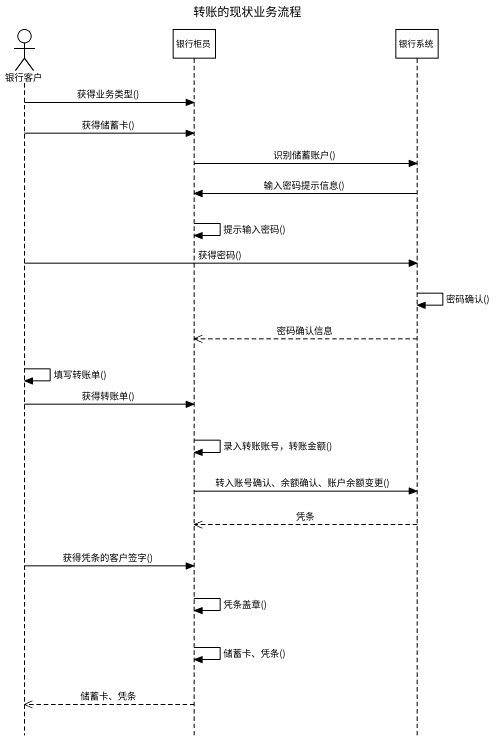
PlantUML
@startuml
title 转账的现状业务流程
hide footbox
actor 银行客户
participant 银行柜员
participant 银行系统

银行客户 -> 银行柜员 : 获得业务类型()
银行客户 -> 银行柜员 : 获得储蓄卡()
银行柜员 -> 银行系统 : 识别储蓄账户()
银行系统 -> 银行柜员 : 输入密码提示信息()
银行柜员 -> 银行柜员 : 提示输入密码()
银行客户 -> 银行系统 : 获得密码()
银行系统 -> 银行系统 : 密码确认()
银行系统 -->> 银行柜员 : 密码确认信息
银行客户 -> 银行客户 : 填写转账单()
银行客户 -> 银行柜员 : 获得转账单()
银行柜员 -> 银行柜员 : 录入转账账号，转账金额()
银行柜员 -> 银行系统 : 转入账号确认、余额确认、账户余额变更()
银行系统 -->> 银行柜员 : 凭条
银行客户 -> 银行柜员 : 获得凭条的客户签字()
银行柜员 -> 银行柜员 : 凭条盖章()
银行柜员 -> 银行柜员 : 储蓄卡、凭条()
银行柜员 -->> 银行客户 : 储蓄卡、凭条
@enduml
